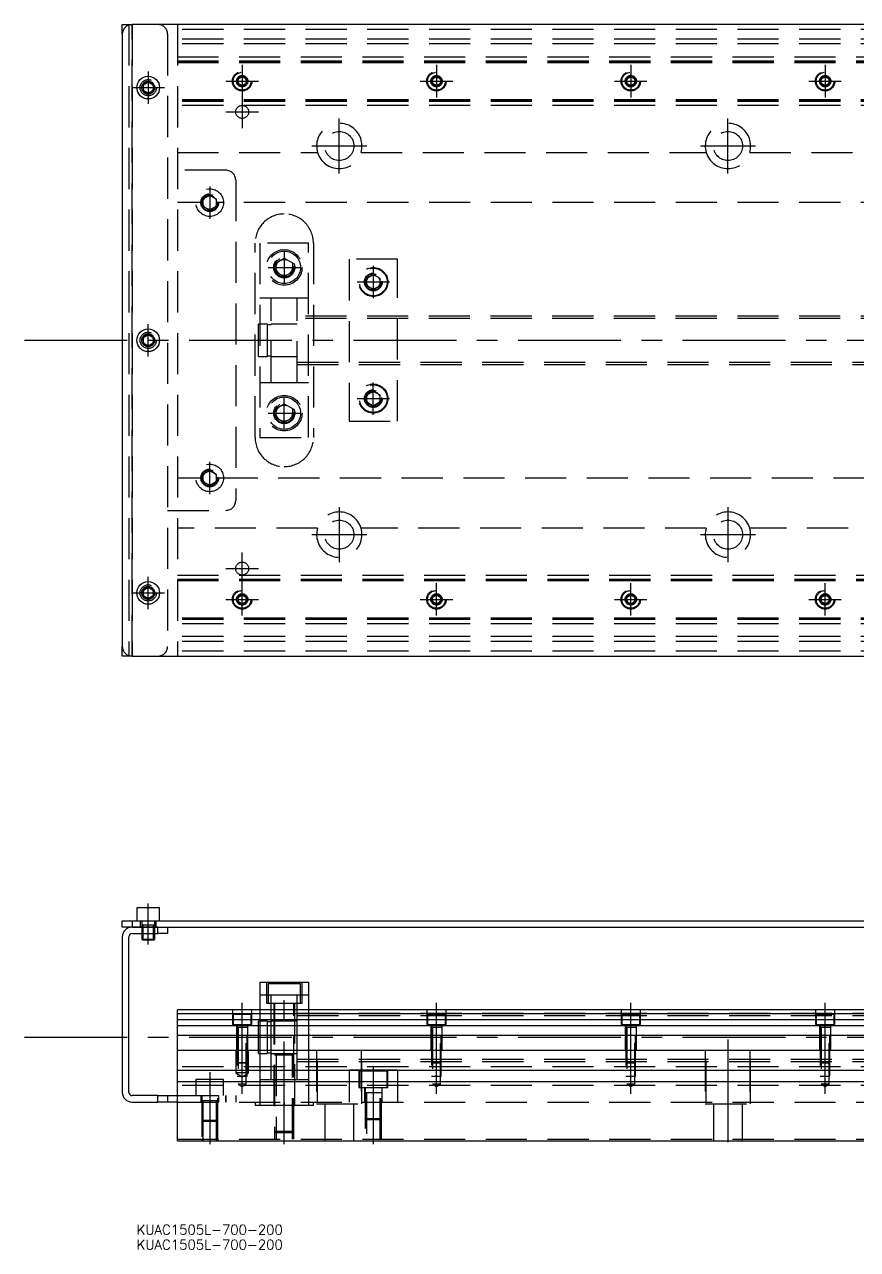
# Model space of a CAD drawing. Extents: x -30 to 900, y -281 to 112.
# Drawn here: x -30.2 to 227, y -280.7 to 97.5 of the extents above; entities that cross this region are included whole.
import ezdxf

# ---------------------------------------------------------------- set-up
doc = ezdxf.new("R2010")
doc.units = 0
doc.linetypes.add('CENTER', pattern=[50.8, 31.75, -6.35, 6.35, -6.35])
doc.linetypes.add('DASHED', pattern=[19.05, 12.7, -6.35])
doc.layers.get('0').update_dxf_attribs({"linetype": 'CONTINUOUS'})
doc.layers.add('CENTER', color=1, linetype='CENTER')
doc.styles.get("Standard").update_dxf_attribs({"font": 'txt.shx', "height": 3, "bigfont": 'bigfont.shx'})

# ---------------------------------------------------------------- blocks, each defined once
blk = doc.blocks.new('*U2')
at = {"color": 7, "linetype": 'CONTINUOUS'}
blk.add_text('KUAC1505L-700-200', height=3, dxfattribs=at).set_placement((4.42, -276.11))
blk = doc.blocks.new('*U3')
at = {"color": 7, "linetype": 'CONTINUOUS'}
blk.add_text('KUAC1505L-700-200', height=3, dxfattribs=at).set_placement((4.42, -280.72))

msp = doc.modelspace()

# ---------------------------------------------------------------- linework, layer by layer
at = {"color": 7, "linetype": 'CONTINUOUS'}
for p, q in [((0, 94.5), (0, 97.5)), ((0, 97.5), (3, 97.5)), ((731, 97.5), (3, 97.5)), ((0, 94.5), (0, -94.5)), ((6.5, 78.866026), (8, 79.73205)), ((8, 79.73205), (9.5, 78.866026)), ((6.5, 77.133974), (6.5, 78.866026)), ((8, 76.26795), (6.5, 77.133974)), ((9.5, 77.133974), (8, 76.26795)), ((9.5, 78.866026), (9.5, 77.133974)), ((6.5, 0.866026), (8, 1.73205)), ((6.5, -0.866026), (6.5, 0.866026)), ((8, 1.73205), (9.5, 0.866026)), ((9.5, 0.866026), (9.5, -0.866026)), ((8, -1.73205), (6.5, -0.866026)), ((9.5, -0.866026), (8, -1.73205)), ((6.5, -77.133974), (8, -76.26795)), ((6.5, -78.866026), (6.5, -77.133974)), ((8, -79.73205), (6.5, -78.866026)), ((8, -76.26795), (9.5, -77.133974)), ((9.5, -78.866026), (8, -79.73205)), ((9.5, -77.133974), (9.5, -78.866026)), ((0, -97.5), (0, -94.5)), ((3, -97.5), (0, -97.5)), ((3, -97.5), (731, -97.5)), ((11.5, -175.2), (4.5, -175.2)), ((4.5, -175.2), (4.5, -179.2)), ((11.5, -179.2), (11.5, -175.2)), ((0, -181.2), (0, -179.2)), ((0, -179.2), (3, -179.2)), ((3, -181.2), (0, -181.2)), ((3, -179.2), (3, -181.2)), ((3, -179.2), (267, -179.2)), ((3, -181.2), (11, -181.2)), ((11, -181.2), (3, -181.2)), ((11, -181.2), (267, -181.2)), ((11, -183.2), (11, -181.2)), ((14, -181.2), (14, -183.2)), ((0, -184.2), (0, -232.2)), ((2, -232.2), (2, -184.2)), ((3, -183.2), (11, -183.2)), ((6, -183.2), (6, -184.85)), ((6, -184.85), (10, -184.85)), ((6, -184.85), (6.35, -185.2)), ((9.65, -185.2), (6.35, -185.2)), ((9.65, -185.2), (10, -184.85)), ((10, -184.85), (10, -183.2)), ((14, -183.2), (11, -183.2)), ((42.5, -198.2), (57.5, -198.2)), ((42.5, -198.2), (42.5, -206.7)), ((57.5, -198.2), (57.5, -206.7)), ((273.5, -206.7), (17, -206.7)), ((17, -247.2), (17, -206.7)), ((273.5, -207.952272), (17, -207.952272)), ((17, -209.72668), (273.5, -209.72668)), ((273.5, -211.623076), (17, -211.623076)), ((273.5, -214.677372), (17, -214.677372)), ((17, -219.2), (717, -219.2)), ((53.000006, -220.7), (46.999994, -220.7)), ((53.000006, -220.7), (46.999994, -220.7)), ((717, -225.5), (17, -225.5)), ((717, -228.9), (17, -228.9)), ((11, -233.2), (3, -233.2)), ((11, -235.2), (11, -233.2)), ((11, -233.2), (14, -233.2)), ((14, -233.2), (14, -235.2)), ((14, -233.2), (17, -233.2)), ((3, -235.2), (11, -235.2)), ((14, -235.2), (11, -235.2)), ((17, -235.2), (14, -235.2)), ((17, -247.2), (717, -247.2))]:
    msp.add_line(p, q, dxfattribs=at)
at = {"color": 3, "linetype": 'DASHED'}
for p, q in [((2, 97.5), (2, -97.5)), ((3, 97.5), (3, -97.5)), ((3, -97.5), (3, 97.5)), ((3, -97.5), (3, 97.5)), ((3, 97.5), (3, -97.5)), ((17, 97.5), (17, -97.5)), ((717, 96), (17, 96)), ((14, 94.5), (14, -94.5)), ((717, 93), (17, 93)), ((717, 91.5), (17, 91.5)), ((17, 87.5), (717, 87.5)), ((17, 86.247728), (717, 86.247728)), ((17, 86.1147), (717, 86.1147)), ((17, 86.1), (717, 86.1)), ((17, 85.8), (717, 85.8)), ((35.5, 80), (35.516134, 80.21941)), ((35.75, 80.721688), (37, 81.443376)), ((35.75, 79.278312), (35.75, 80.721688)), ((37, 81.443376), (38.25, 80.721688)), ((38.25, 80.721688), (38.25, 79.278312)), ((95.5, 80), (95.516134, 80.21941)), ((95.75, 80.721688), (97, 81.443376)), ((95.75, 79.278312), (95.75, 80.721688)), ((97, 81.443376), (98.25, 80.721688)), ((98.25, 80.721688), (98.25, 79.278312)), ((155.75, 80.721688), (157, 81.443376)), ((155.75, 79.278312), (155.75, 80.721688)), ((157, 81.443376), (158.25, 80.721688)), ((158.25, 80.721688), (158.25, 79.278312)), ((158.477374, 80.25955), (158.5, 80)), ((215.5, 80), (215.516134, 80.21941)), ((215.75, 80.721688), (217, 81.443376)), ((215.75, 79.278312), (215.75, 80.721688)), ((217, 81.443376), (218.25, 80.721688)), ((218.25, 80.721688), (218.25, 79.278312)), ((6, 78), (6.030168, 78.346066)), ((37, 78.556624), (35.75, 79.278312)), ((38.25, 79.278312), (37, 78.556624)), ((97, 78.556624), (95.75, 79.278312)), ((98.25, 79.278312), (97, 78.556624)), ((157, 78.556624), (155.75, 79.278312)), ((158.25, 79.278312), (157, 78.556624)), ((217, 78.556624), (215.75, 79.278312)), ((218.25, 79.278312), (217, 78.556624)), ((717, 74.2), (17, 74.2)), ((717, 73.9), (17, 73.9)), ((717, 73.8853), (17, 73.8853)), ((717, 73.752272), (17, 73.752272)), ((717, 72.5), (17, 72.5)), ((17, 58), (60.291796, 58)), ((73.708204, 58), (180.291796, 58)), ((193.708204, 58), (300.291796, 58)), ((32, 52.5), (14, 52.5)), ((35, 49.5), (35, -49.5)), ((24.9, 42.5), (17, 42.5)), ((24.5, 42.5), (24.534018, 42.911016)), ((25, 43.6547), (27, 44.809402)), ((25, 41.3453), (25, 43.6547)), ((27, 44.809402), (29, 43.6547)), ((29, 43.6547), (29, 41.3453)), ((717, 42.5), (29.1, 42.5)), ((27, 40.190598), (25, 41.3453)), ((29, 41.3453), (27, 40.190598)), ((41, -30), (41, 30)), ((42.5, 30), (42.5, -30)), ((57.5, 30), (42.5, 30)), ((57.5, -30), (57.5, 30)), ((59, 30), (59, -30)), ((47.5, 23.943376), (50, 25.386752)), ((47.5, 21.056624), (47.5, 23.943376)), ((50, 25.386752), (52.5, 23.943376)), ((52.5, 23.943376), (52.5, 21.056624)), ((52.977798, 22.864306), (53, 22.5)), ((85, 25), (70, 25)), ((70, 25), (70, -25)), ((85, -25), (85, 25)), ((50, 19.613248), (47.5, 21.056624)), ((52.5, 21.056624), (50, 19.613248)), ((75.5, 19.1547), (77.5, 20.309402)), ((75.5, 16.8453), (75.5, 19.1547)), ((77.5, 20.309402), (79.5, 19.1547)), ((79.5, 19.1547), (79.5, 16.8453)), ((77.5, 15.690598), (75.5, 16.8453)), ((79.5, 16.8453), (77.5, 15.690598)), ((79.983582, 18.286038), (80, 18)), ((46, 13), (42.5, 13)), ((46, -13), (46, 13)), ((54, 13), (46, 13)), ((54, 13), (46, 13)), ((54, -13), (54, 13)), ((57.5, 13), (54, 13)), ((42, -5), (42, 5)), ((44.85, 5), (42, 5)), ((44.85, -5), (44.85, 5)), ((46, 4.8), (44.85, 4.8)), ((54, 5), (46, 5)), ((54, 5), (46, 5)), ((355, 7.5), (54, 7.5)), ((355, 6.75), (54, 6.75)), ((9.973226, 0.326156), (10, 0)), ((42, -5), (44.85, -5)), ((44.85, -4.8), (46, -4.8)), ((46, -5), (54, -5)), ((46, -5), (54, -5)), ((54, -6.75), (355, -6.75)), ((54, -7.5), (355, -7.5)), ((42.5, -13), (46, -13)), ((46, -13), (54, -13)), ((46, -13), (54, -13)), ((54, -13), (57.5, -13)), ((75.5, -16.8453), (77.5, -15.690598)), ((75.5, -19.1547), (75.5, -16.8453)), ((77.5, -15.690598), (79.5, -16.8453)), ((79.5, -16.8453), (79.5, -19.1547)), ((79.983582, -17.713962), (80, -18)), ((47.5, -21.056624), (50, -19.613248)), ((47.5, -23.943376), (47.5, -21.056624)), ((50, -19.613248), (52.5, -21.056624)), ((52.5, -21.056624), (52.5, -23.943376)), ((52.977798, -22.135694), (53, -22.5)), ((77.5, -20.309402), (75.5, -19.1547)), ((79.5, -19.1547), (77.5, -20.309402)), ((50, -25.386752), (47.5, -23.943376)), ((52.5, -23.943376), (50, -25.386752)), ((70, -25), (85, -25)), ((42.5, -30), (57.5, -30)), ((25, -41.3453), (27, -40.190598)), ((25, -43.6547), (25, -41.3453)), ((27, -40.190598), (29, -41.3453)), ((29, -41.3453), (29, -43.6547)), ((17, -42.5), (24.9, -42.5)), ((27, -44.809402), (25, -43.6547)), ((29, -43.6547), (27, -44.809402)), ((29.1, -42.5), (717, -42.5)), ((29.483582, -42.213962), (29.5, -42.5)), ((14, -52.5), (32, -52.5)), ((60.291796, -58), (17, -58)), ((180.291796, -58), (73.708204, -58)), ((300.291796, -58), (193.708204, -58)), ((17, -72.5), (717, -72.5)), ((17, -73.752272), (717, -73.752272)), ((17, -73.8853), (717, -73.8853)), ((17, -73.9), (717, -73.9)), ((17, -74.2), (717, -74.2)), ((6, -78), (6.030168, -77.653934)), ((35.75, -79.278312), (37, -78.556624)), ((35.75, -80.721688), (35.75, -79.278312)), ((37, -78.556624), (38.25, -79.278312)), ((38.25, -79.278312), (38.25, -80.721688)), ((95.75, -79.278312), (97, -78.556624)), ((95.75, -80.721688), (95.75, -79.278312)), ((97, -78.556624), (98.25, -79.278312)), ((98.25, -79.278312), (98.25, -80.721688)), ((155.75, -79.278312), (157, -78.556624)), ((155.75, -80.721688), (155.75, -79.278312)), ((157, -78.556624), (158.25, -79.278312)), ((158.25, -79.278312), (158.25, -80.721688)), ((215.75, -79.278312), (217, -78.556624)), ((215.75, -80.721688), (215.75, -79.278312)), ((217, -78.556624), (218.25, -79.278312)), ((218.25, -79.278312), (218.25, -80.721688)), ((37, -81.443376), (35.75, -80.721688)), ((38.25, -80.721688), (37, -81.443376)), ((38.477374, -79.74045), (38.5, -80)), ((97, -81.443376), (95.75, -80.721688)), ((98.25, -80.721688), (97, -81.443376)), ((98.477374, -79.74045), (98.5, -80)), ((157, -81.443376), (155.75, -80.721688)), ((158.25, -80.721688), (157, -81.443376)), ((158.477374, -79.74045), (158.5, -80)), ((217, -81.443376), (215.75, -80.721688)), ((218.25, -80.721688), (217, -81.443376)), ((218.477374, -79.74045), (218.5, -80)), ((717, -85.8), (17, -85.8)), ((717, -86.1), (17, -86.1)), ((717, -86.1147), (17, -86.1147)), ((717, -86.247728), (17, -86.247728)), ((717, -87.5), (17, -87.5)), ((717, -91.5), (17, -91.5)), ((717, -93), (17, -93)), ((717, -96), (17, -96)), ((5.5, -179.2), (5.5, -181.2)), ((6, -179.2), (6, -183.2)), ((10, -180.6), (6, -180.6)), ((6.35, -180.6), (6.35, -183.2)), ((9.65, -183.2), (9.65, -180.6)), ((10, -183.2), (10, -179.2)), ((10.5, -181.2), (10.5, -179.2)), ((44.5, -198.2), (44.5, -204.7)), ((55, -198.7), (45, -198.7)), ((45, -198.7), (45, -204.7)), ((55, -204.7), (55, -198.7)), ((55.5, -204.7), (55.5, -198.2)), ((46, -202.2), (42.5, -202.2)), ((46, -204.7), (46, -202.2)), ((54, -202.2), (46, -202.2)), ((54, -204.7), (54, -202.2)), ((57.5, -202.2), (54, -202.2)), ((34, -206.7), (34, -211.2)), ((40, -211.2), (40, -206.7)), ((42.5, -206.7), (42.5, -219.2)), ((44.5, -204.7), (55.5, -204.7)), ((46, -206.7), (46, -204.7)), ((46, -215.2), (46, -206.7)), ((46.75, -204.7), (46.75, -236.2)), ((46.999939, -204.7), (47.000006, -246.7)), ((52.999994, -246.7), (53.000061, -204.7)), ((53.25, -236.2), (53.25, -204.7)), ((54, -206.7), (54, -204.7)), ((54, -215.2), (54, -206.7)), ((54, -207.699332), (667.005, -207.699332)), ((57.5, -206.7), (57.5, -219.2)), ((94, -206.7), (94, -211.2)), ((100, -211.2), (100, -206.7)), ((154, -206.7), (154, -211.2)), ((160, -211.2), (160, -206.7)), ((214, -206.7), (214, -211.2)), ((220, -211.2), (220, -206.7)), ((34, -211.2), (40, -211.2)), ((39.75, -208.2), (34.25, -208.2)), ((34.25, -208.2), (34.25, -211.2)), ((35.25, -211.2), (35.25, -219.2)), ((35.500006, -211.2), (35.500006, -227.2)), ((38.499994, -227.2), (38.499994, -211.2)), ((38.75, -219.2), (38.75, -211.2)), ((39.75, -211.2), (39.75, -208.2)), ((42, -215.2), (42, -210.2)), ((42.5, -210.2), (42, -210.2)), ((44.85, -210.2), (42.5, -210.2)), ((44.85, -215.2), (44.85, -210.2)), ((46, -210.4), (44.85, -210.4)), ((47, -210.2), (46, -210.2)), ((53, -210.2), (47, -210.2)), ((54, -210.2), (53, -210.2)), ((54, -208.449332), (667, -208.449332)), ((94, -211.2), (100, -211.2)), ((99.75, -208.2), (94.25, -208.2)), ((94.25, -208.2), (94.25, -211.2)), ((95.25, -211.2), (95.25, -219.2)), ((95.500006, -211.2), (95.500006, -227.2)), ((98.499994, -227.2), (98.499994, -211.2)), ((98.75, -219.2), (98.75, -211.2)), ((99.75, -211.2), (99.75, -208.2)), ((154, -211.2), (160, -211.2)), ((159.75, -208.2), (154.25, -208.2)), ((154.25, -208.2), (154.25, -211.2)), ((155.25, -211.2), (155.25, -219.2)), ((155.500006, -211.2), (155.500006, -227.2)), ((158.499994, -227.2), (158.499994, -211.2)), ((158.75, -219.2), (158.75, -211.2)), ((159.75, -211.2), (159.75, -208.2)), ((214, -211.2), (220, -211.2)), ((219.75, -208.2), (214.25, -208.2)), ((214.25, -208.2), (214.25, -211.2)), ((215.25, -211.2), (215.25, -219.2)), ((215.500006, -211.2), (215.500006, -227.2)), ((218.499994, -227.2), (218.499994, -211.2)), ((218.75, -219.2), (218.75, -211.2)), ((219.75, -211.2), (219.75, -208.2)), ((38.500006, -212.2), (35.499994, -212.2)), ((35.75, -212.2), (35.75, -229.7)), ((38.25, -229.7), (38.25, -212.2)), ((42, -219.2), (42, -215.2)), ((44.85, -219.2), (44.85, -215.2)), ((46, -219.2), (46, -215.2)), ((54, -219.2), (54, -215.2)), ((98.500006, -212.2), (95.499994, -212.2)), ((95.75, -212.2), (95.75, -229.7)), ((98.25, -229.7), (98.25, -212.2)), ((158.500006, -212.2), (155.499994, -212.2)), ((155.75, -212.2), (155.75, -229.7)), ((158.25, -229.7), (158.25, -212.2)), ((218.500006, -212.2), (215.499994, -212.2)), ((215.75, -212.2), (215.75, -229.7)), ((218.25, -229.7), (218.25, -212.2)), ((35, -219.2), (35, -226.2)), ((39, -226.2), (39, -219.2)), ((42, -220.2), (42, -219.2)), ((42.5, -219.2), (42.5, -225.5)), ((44.85, -220.2), (44.85, -219.2)), ((46, -225.5), (46, -219.2)), ((54, -225.5), (54, -219.2)), ((57.5, -219.2), (57.5, -225.5)), ((60, -219.2), (60, -235.7)), ((60.291796, -235.2), (60.291796, -219.2)), ((73.708204, -219.2), (73.708204, -235.2)), ((74, -235.7), (74, -219.2)), ((180, -219.2), (180, -235.7)), ((180.291796, -235.2), (180.291796, -219.2)), ((193.708204, -219.2), (193.708204, -235.2)), ((194, -235.7), (194, -219.2)), ((35.5, -222.95), (38.5, -222.95)), ((35.5, -222.95), (35.75, -223.2)), ((38.25, -223.2), (38.5, -222.95)), ((42, -220.2), (42.5, -220.2)), ((42.5, -220.2), (44.85, -220.2)), ((44.85, -220), (46, -220)), ((46, -220.2), (47, -220.2)), ((47, -220.2), (53, -220.2)), ((47.5, -220.7), (47.5, -246.7)), ((52.5, -246.7), (52.5, -220.7)), ((53, -220.2), (54, -220.2)), ((54, -221.95), (667, -221.95)), ((54, -222.7), (667.005, -222.7)), ((95.5, -222.95), (98.5, -222.95)), ((95.5, -222.95), (95.75, -223.2)), ((98.25, -223.2), (98.5, -222.95)), ((155.5, -222.95), (158.5, -222.95)), ((155.5, -222.95), (155.75, -223.2)), ((158.25, -223.2), (158.5, -222.95)), ((215.5, -222.95), (218.5, -222.95)), ((215.5, -222.95), (215.75, -223.2)), ((218.25, -223.2), (218.5, -222.95)), ((717, -224.35), (17, -224.35)), ((39, -226.2), (35, -226.2)), ((35, -226.2), (37, -227.3547)), ((38.25, -223.2), (35.75, -223.2)), ((37, -227.3547), (39, -226.2)), ((42.5, -225.5), (42.5, -228.9)), ((46, -228.2), (46, -225.5)), ((54, -228.2), (54, -225.5)), ((57.5, -225.5), (57.5, -228.9)), ((70, -225.2), (70, -225.5)), ((70, -225.2), (73.708204, -225.2)), ((70, -225.5), (70, -228.9)), ((73, -225.2), (73, -230.7)), ((73.708204, -225.7), (73.25, -225.7)), ((73.25, -225.7), (73.25, -228.9)), ((73.708204, -225.2), (85, -225.2)), ((81.75, -225.7), (73.708204, -225.7)), ((81.75, -228.9), (81.75, -225.7)), ((82, -230.7), (82, -225.2)), ((85, -225.2), (85, -225.5)), ((85, -225.5), (85, -228.9)), ((98.25, -223.2), (95.75, -223.2)), ((158.25, -223.2), (155.75, -223.2)), ((218.25, -223.2), (215.75, -223.2)), ((717, -230.05), (17, -230.05)), ((31.25, -228.2), (22.75, -228.2)), ((22.75, -228.2), (22.75, -228.9)), ((22.75, -228.9), (22.75, -233.2)), ((31.25, -228.9), (31.25, -228.2)), ((31.25, -233.2), (31.25, -228.9)), ((35.500006, -227.2), (38.499994, -227.2)), ((38.25, -229.7), (35.75, -229.7)), ((35.75, -229.7), (37, -230.421688)), ((37, -230.421688), (38.25, -229.7)), ((42.5, -228.2), (46, -228.2)), ((42.5, -228.9), (42.5, -236.2)), ((46, -228.2), (47, -228.2)), ((47, -228.2), (47.5, -228.2)), ((47.5, -228.2), (52.5, -228.2)), ((52.5, -228.2), (53, -228.2)), ((53, -228.2), (54, -228.2)), ((54, -228.2), (57.5, -228.2)), ((57.5, -228.9), (57.5, -236.2)), ((70, -228.9), (70, -235.2)), ((73, -230.7), (82, -230.7)), ((73.25, -228.9), (73.25, -230.7)), ((74.75, -230.7), (74.75, -235.2)), ((75.000006, -230.7), (75.000006, -246.7)), ((79.999994, -246.7), (79.999994, -230.7)), ((80.25, -235.2), (80.25, -230.7)), ((81.75, -230.7), (81.75, -228.9)), ((85, -228.9), (85, -235.2)), ((95.500006, -227.2), (98.499994, -227.2)), ((98.25, -229.7), (95.75, -229.7)), ((95.75, -229.7), (97, -230.421688)), ((97, -230.421688), (98.25, -229.7)), ((155.500006, -227.2), (158.499994, -227.2)), ((158.25, -229.7), (155.75, -229.7)), ((155.75, -229.7), (157, -230.421688)), ((157, -230.421688), (158.25, -229.7)), ((215.500006, -227.2), (218.499994, -227.2)), ((218.25, -229.7), (215.75, -229.7)), ((215.75, -229.7), (217, -230.421688)), ((217, -230.421688), (218.25, -229.7)), ((17, -233.2), (35, -233.2)), ((24.25, -233.2), (24.25, -235.2)), ((24.5, -233.2), (24.5, -246.7)), ((29.5, -246.7), (29.5, -233.2)), ((29.75, -235.2), (29.75, -233.2)), ((32, -235.2), (32, -233.2)), ((32, -233.2), (32, -235.2)), ((35, -233.2), (35, -235.2)), ((80.000006, -232.3), (74.999994, -232.3)), ((75.4, -232.3), (75.4, -246.7)), ((79.6, -246.7), (79.6, -232.3)), ((17, -235.2), (717, -235.2)), ((29.5, -234.8), (24.5, -234.8)), ((24.9, -234.8), (24.9, -246.7)), ((29.1, -246.7), (29.1, -234.8)), ((41, -235.2), (41, -236.2)), ((41, -236.2), (50, -236.2)), ((50, -235.2), (50, -236.2)), ((50, -236.2), (50, -235.2)), ((50, -236.2), (59, -236.2)), ((59, -236.2), (59, -235.2)), ((60, -235.7), (74, -235.7)), ((62.5, -235.7), (62.5, -247.2)), ((71.5, -247.2), (71.5, -235.7)), ((180, -235.7), (194, -235.7)), ((182.5, -235.7), (182.5, -247.2)), ((191.5, -247.2), (191.5, -235.7)), ((24.5, -240.8), (29.5, -240.8)), ((24.5, -240.8), (24.9, -241.2)), ((29.1, -241.2), (24.9, -241.2)), ((29.1, -241.2), (29.5, -240.8)), ((75, -240.3), (80, -240.3)), ((75, -240.3), (75.4, -240.7)), ((79.6, -240.7), (75.4, -240.7)), ((79.6, -240.7), (80, -240.3)), ((47, -244.2), (53, -244.2)), ((47, -244.2), (47.5, -244.7)), ((52.5, -244.7), (47.5, -244.7)), ((52.5, -244.7), (53, -244.2)), ((17, -246.7), (717, -246.7)), ((24.500006, -247.2), (24.500006, -246.7)), ((24.9, -246.7), (24.9, -247.2)), ((29.1, -247.2), (29.1, -246.7)), ((29.499994, -246.7), (29.499994, -247.2))]:
    msp.add_line(p, q, dxfattribs=at)
at = {"color": 3, "linetype": 'CONTINUOUS'}
for p, q in [((6.35, -183.2), (6.35, -185.2)), ((9.65, -185.2), (9.65, -183.2))]:
    msp.add_line(p, q, dxfattribs=at)
at = {"color": 7, "linetype": 'CONTINUOUS'}
for centre in [(8, 78), (8, 0), (8, -78)]:
    msp.add_circle(centre, 3.5, dxfattribs=at)
at = {"color": 3, "linetype": 'DASHED'}
for centre, radius in [((8, 78), 2.5), ((8, 78), 2), ((37, 80), 3), ((37, 80), 2.75), ((37, 80), 1.75), ((37, 80), 1.5), ((37, 80), 1.25), ((97, 80), 3), ((97, 80), 2.75), ((97, 80), 1.75), ((97, 80), 1.5), ((97, 80), 1.25), ((157, 80), 3), ((157, 80), 2.75), ((157, 80), 1.75), ((157, 80), 1.5), ((157, 80), 1.25), ((217, 80), 3), ((217, 80), 2.75), ((217, 80), 1.75), ((217, 80), 1.5), ((217, 80), 1.25), ((37, 70.5), 2), ((67, 60), 4.5), ((187, 60), 4.5), ((27, 42.5), 4.25), ((27, 42.5), 2.75), ((27, 42.5), 2.5), ((27, 42.5), 2.1), ((50, 22.5), 5.5), ((50, 22.5), 5), ((50, 22.5), 3.25), ((50, 22.5), 3), ((50, 22.5), 2.5), ((77.5, 18), 4.5), ((77.5, 18), 4.25), ((77.5, 18), 2.75), ((77.5, 18), 2.5), ((77.5, 18), 2.1), ((8, 0), 2.5), ((8, 0), 2), ((77.5, -18), 4.5), ((77.5, -18), 4.25), ((50, -22.5), 5.5), ((50, -22.5), 5), ((77.5, -18), 2.75), ((77.5, -18), 2.5), ((77.5, -18), 2.1), ((50, -22.5), 3.25), ((50, -22.5), 3), ((50, -22.5), 2.5), ((27, -42.5), 4.25), ((27, -42.5), 2.75), ((27, -42.5), 2.5), ((27, -42.5), 2.1), ((67, -60), 4.5), ((187, -60), 4.5), ((37, -70.5), 2), ((8, -78), 2.5), ((8, -78), 2), ((37, -80), 3), ((37, -80), 2.75), ((37, -80), 1.75), ((37, -80), 1.5), ((37, -80), 1.25), ((97, -80), 3), ((97, -80), 2.75), ((97, -80), 1.75), ((97, -80), 1.5), ((97, -80), 1.25), ((157, -80), 3), ((157, -80), 2.75), ((157, -80), 1.75), ((157, -80), 1.5), ((157, -80), 1.25), ((217, -80), 3), ((217, -80), 2.75), ((217, -80), 1.75), ((217, -80), 1.5), ((217, -80), 1.25)]:
    msp.add_circle(centre, radius, dxfattribs=at)
at = {"color": 7, "linetype": 'CONTINUOUS'}
for centre, radius, start, end in [((3, 94.5), 3, 90, 180), ((8, 78), 1.65, 95.380023, 144.619977), ((8, 78), 1.65, 84.619977, 95.380023), ((8, 78), 1.65, 35.380023, 84.619977), ((8, 78), 1.65, 155.380023, 180), ((8, 78), 1.65, 180, 204.619977), ((8, 78), 1.65, 144.619977, 155.380023), ((8, 78), 1.65, 204.619977, 215.380023), ((8, 78), 1.65, 215.380023, 264.619977), ((8, 78), 1.65, 264.619977, 275.380023), ((8, 78), 1.65, 275.380023, 324.619977), ((8, 78), 1.65, 24.619977, 35.380023), ((8, 78), 1.65, 324.619977, 335.380023), ((8, 78), 1.65, 335.380023, 24.619977), ((8, 0), 1.65, 155.380023, 180), ((8, 0), 1.65, 180, 204.619977), ((8, 0), 1.65, 144.619977, 155.380023), ((8, 0), 1.65, 95.380023, 144.619977), ((8, 0), 1.65, 84.619977, 95.380023), ((8, 0), 1.65, 35.380023, 84.619977), ((8, 0), 1.65, 24.619977, 35.380023), ((8, 0), 1.65, 335.380023, 24.619977), ((8, 0), 1.65, 204.619977, 215.380023), ((8, 0), 1.65, 215.380023, 264.619977), ((8, 0), 1.65, 264.619977, 275.380023), ((8, 0), 1.65, 275.380023, 324.619977), ((8, 0), 1.65, 324.619977, 335.380023), ((8, -78), 1.65, 155.380023, 180), ((8, -78), 1.65, 180, 204.619977), ((8, -78), 1.65, 144.619977, 155.380023), ((8, -78), 1.65, 204.619977, 215.380023), ((8, -78), 1.65, 95.380023, 144.619977), ((8, -78), 1.65, 215.380023, 264.619977), ((8, -78), 1.65, 84.619977, 95.380023), ((8, -78), 1.65, 35.380023, 84.619977), ((8, -78), 1.65, 275.380023, 324.619977), ((8, -78), 1.65, 24.619977, 35.380023), ((8, -78), 1.65, 324.619977, 335.380023), ((8, -78), 1.65, 335.380023, 24.619977), ((8, -78), 1.65, 264.619977, 275.380023), ((3, -94.5), 3, 180, 270), ((3, -184.2), 3, 90, 180), ((3, -184.2), 1, 90, 180), ((3, -232.2), 3, 180, 270), ((3, -232.2), 1, 180, 270)]:
    msp.add_arc(centre, radius, start, end, dxfattribs=at)
at = {"color": 3, "linetype": 'DASHED'}
for centre, radius, start, end in [((11, 94.5), 3, 0, 90), ((67, 60), 7, 343.39845, 196.60155), ((187, 60), 7, 343.39845, 196.60155), ((67, 60), 7, 196.60155, 343.39845), ((187, 60), 7, 196.60155, 343.39845), ((32, 49.5), 3, 0, 90), ((50, 30), 9, 90, 180), ((50, 30), 9, 0, 90), ((50, -30), 9, 180, 270), ((50, -30), 9, 270, 0), ((32, -49.5), 3, 270, 0), ((67, -60), 7, 16.60155, 163.39845), ((187, -60), 7, 16.60155, 163.39845), ((67, -60), 7, 163.39845, 16.60155), ((187, -60), 7, 163.39845, 16.60155), ((11, -94.5), 3, 270, 0)]:
    msp.add_arc(centre, radius, start, end, dxfattribs=at)
at = {"layer": 'CENTER', "color": 1, "linetype": 'CENTER'}
for p, q in [((37, 85), (37, 65.5)), ((97, 85), (97, 75)), ((157, 85), (157, 75)), ((217, 85), (217, 75)), ((8, 83), (8, 73)), ((32, 80), (42, 80)), ((92, 80), (102, 80)), ((152, 80), (162, 80)), ((212, 80), (222, 80)), ((3, 78), (13, 78)), ((32, 70.5), (42, 70.5)), ((67, 51.5), (67, 68.5)), ((187, 51.5), (187, 68.5)), ((58.5, 60), (75.5, 60)), ((178.5, 60), (195.5, 60)), ((27, 47.5), (27, 37.5)), ((50, 27.5), (50, 17.5)), ((77.5, 23), (77.5, 13)), ((45, 22.5), (55, 22.5)), ((72.5, 18), (82.5, 18)), ((8, -5), (8, 5)), ((-30.202785, 0), (776.142282, 0)), ((77.5, -23), (77.5, -13)), ((50, -27.5), (50, -17.5)), ((72.5, -18), (82.5, -18)), ((45, -22.5), (55, -22.5)), ((27, -47.5), (27, -37.5)), ((67, -51.5), (67, -68.5)), ((187, -51.5), (187, -68.5)), ((58.5, -60), (75.5, -60)), ((178.5, -60), (195.5, -60)), ((37, -85), (37, -65.5)), ((32, -70.5), (42, -70.5)), ((8, -83), (8, -73)), ((97, -85), (97, -75)), ((157, -85), (157, -75)), ((217, -85), (217, -75)), ((3, -78), (13, -78)), ((32, -80), (42, -80)), ((92, -80), (102, -80)), ((152, -80), (162, -80)), ((212, -80), (222, -80)), ((8, -186.516268), (8, -173.883732)), ((50, -248.2), (50, -197.577814)), ((37, -232.672549), (37, -204.506189)), ((97, -232.672549), (97, -204.506189)), ((157, -232.672549), (157, -204.506189)), ((217, -232.672549), (217, -204.506189)), ((-30.202785, -215.2), (776.142282, -215.2)), ((187, -215.853094), (187, -251.546906)), ((27, -226.006189), (27, -248.2)), ((77.5, -224.2), (77.5, -248.2))]:
    msp.add_line(p, q, dxfattribs=at)

# ---------------------------------------------------------------- block references
at = {"color": 7, "linetype": 'CONTINUOUS'}
for name in ['*U2', '*U3']:
    msp.add_blockref(name, (0, 0), dxfattribs=at)

doc.saveas('drawing.dxf')
